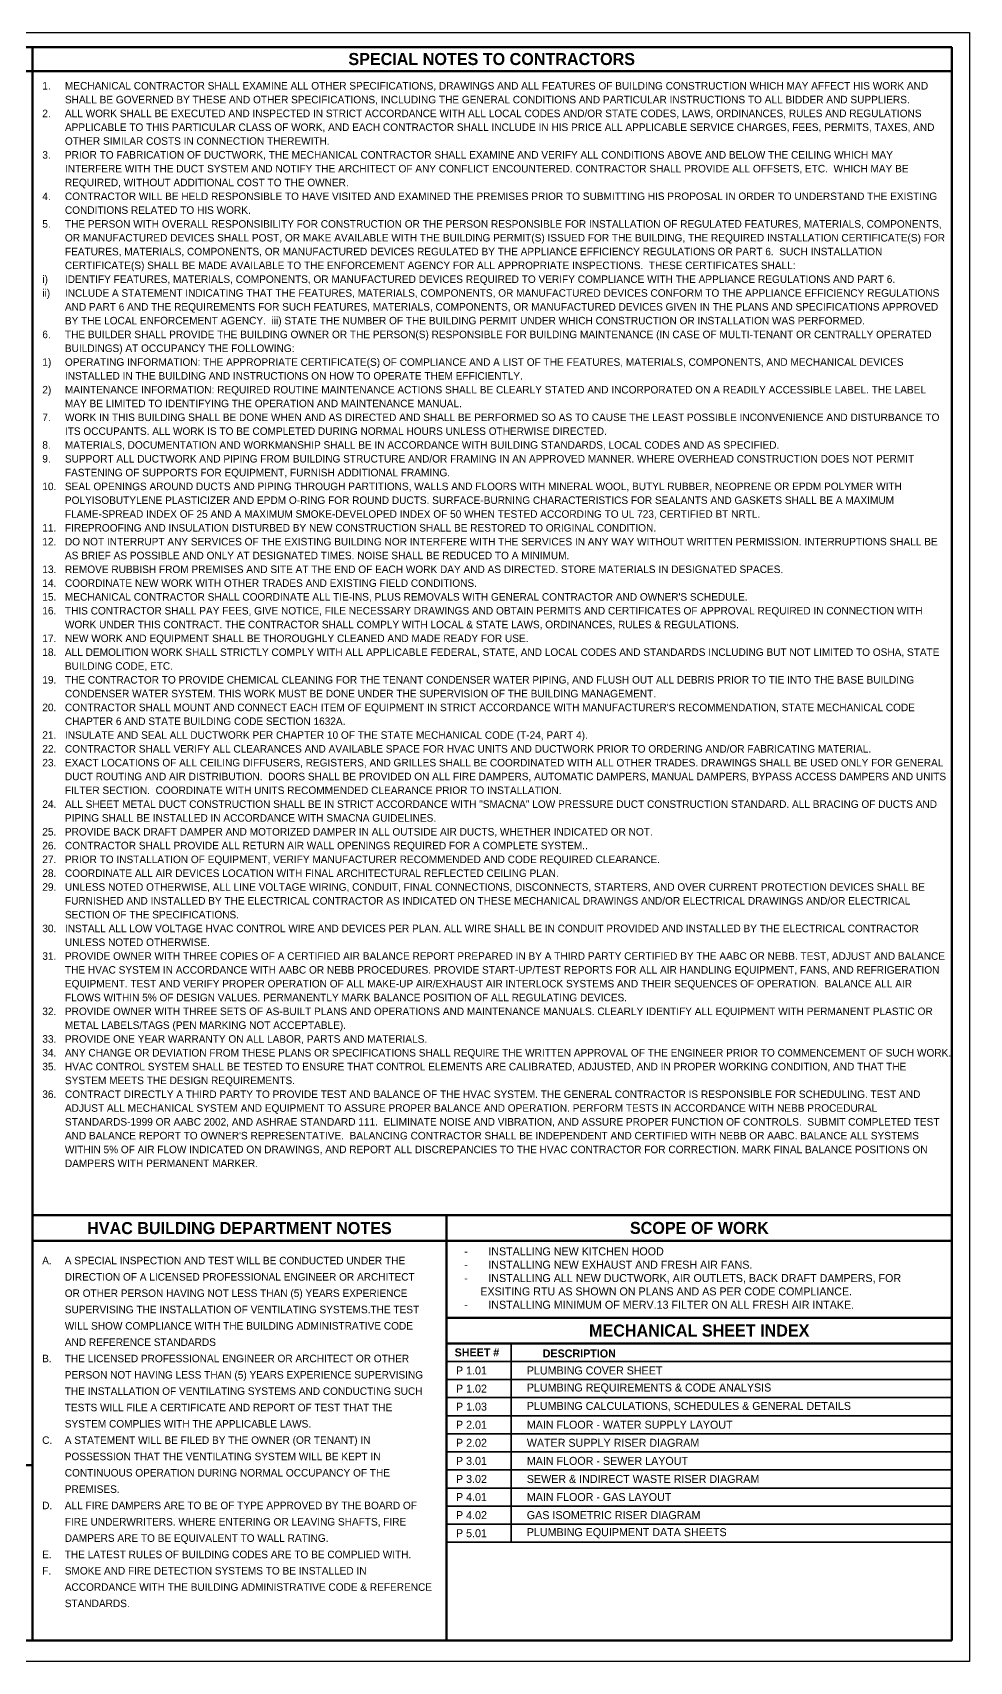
# Model space of a CAD drawing. Header units: inches. Extents: x 2025 to 34930, y -6955 to 4650.
# Drawn here: x 5882 to 6504, y 1024 to 2105 of the extents above; entities that cross this region are included whole.
import ezdxf

# ---------------------------------------------------------------- set-up
doc = ezdxf.new("R2010")
doc.units = ezdxf.units.IN
doc.header["$MEASUREMENT"] = 0
doc.layers.get('DEFPOINTS').update_dxf_attribs({"color": 104})
doc.layers.add('PDF-TEXT', color=7, linetype='Continuous', lineweight=35)
doc.styles.add('Century Gothic', font='GOTHIC.TTF', dxfattribs={"height": 5.3125})
doc.styles.add('Century Gothic_B', font='GOTHICB.TTF', dxfattribs={"height": 6.659722})
doc.styles.add('PDF Arial', font='arial.ttf')
doc.styles.add('PDF Arial Bold', font='arialbd.ttf')

msp = doc.modelspace()

# ---------------------------------------------------------------- linework, layer by layer
at = {"layer": 'DEFPOINTS', "color": 18, "true_color": 0x000000}
msp.add_lwpolyline([(5035.2, 2105.4), (6503.8, 2105.4), (6503.8, 1024.3), (5035.2, 1024.3)], close=True, dxfattribs=at)
at = {"layer": 'PDF-TEXT', "color": 42, "lineweight": 100}
for p, q in [((5045.7, 2095.8), (6492.1, 2095.8)), ((5882.1, 2095.8), (5882.1, 1038.2)), ((6492.1, 2095.8), (6492.1, 1038.2)), ((5045.7, 2079.8), (6492.1, 2079.8)), ((5882.1, 1320.5), (6492.1, 1320.5)), ((6156.9, 1038.2), (6156.9, 1320.5)), ((6492.1, 1303.5), (5882.1, 1303.5)), ((6156.9, 1252.4), (6492.1, 1252.4)), ((6492.1, 1235.4), (6156.9, 1235.4)), ((5882.1, 1154.5), (5578.2, 1154.5)), ((6492.1, 1038.2), (5045.7, 1038.2))]:
    msp.add_line(p, q, dxfattribs=at)
at = {"layer": 'PDF-TEXT'}
for p, q in [((6199.7, 1234.4), (6199.7, 1103.4)), ((6156.9, 1223.4), (6492.1, 1223.4)), ((6156.9, 1211.4), (6492.1, 1211.4)), ((6156.9, 1199.4), (6492.1, 1199.4)), ((6156.9, 1187.4), (6492.1, 1187.4)), ((6156.9, 1175.4), (6492.1, 1175.4)), ((6156.9, 1163.4), (6492.1, 1163.4)), ((6156.9, 1151.4), (6492.1, 1151.4)), ((6156.9, 1139.4), (6492.1, 1139.4)), ((6156.9, 1127.4), (6492.1, 1127.4)), ((6156.9, 1115.4), (6492.1, 1115.4)), ((6156.9, 1103.4), (6492.1, 1103.4))]:
    msp.add_line(p, q, dxfattribs=at)

# ---------------------------------------------------------------- texts
at = {"layer": 'PDF-TEXT', "color": 42, "char_height": 8, "attachment_point": 5, "style": 'Century Gothic_B'}
for s, insert, width in [('SPECIAL NOTES TO CONTRACTORS', (6186.8, 2087.8), 610.655), ('HVAC BUILDING DEPARTMENT NOTES', (6019.4, 1311.9), 275.044), ('SCOPE OF WORK', (6324.6, 1312), 334.782), ('MECHANICAL SHEET INDEX', (6324.5, 1243.9), 335.172)]:
    msp.add_mtext(s, dxfattribs=dict(at, insert=insert, width=width))
at = {"layer": 'PDF-TEXT'}
for s, insert, char_height, width, attachment_point, style in [('\\pxi-3,l3,sm1.1,t3;{\\fCentury Gothic|b0|i0|c0|p34;1.^IMECHANICAL CONTRACTOR SHALL EXAMINE ALL OTHER SPECIFICATIONS, DRAWINGS AND ALL FEATURES OF BUILDING CONSTRUCTION WHICH MAY AFFECT HIS WORK AND SHALL BE GOVERNED BY THESE AND OTHER SPECIFICATIONS, INCLUDING THE GENERAL CONDITIONS AND PARTICULAR INSTRUCTIONS TO ALL BIDDER AND SUPPLIERS.\\P2.^IALL WORK SHALL BE EXECUTED AND INSPECTED IN STRICT ACCORDANCE WITH ALL LOCAL CODES AND/OR STATE CODES, LAWS, ORDINANCES, RULES AND REGULATIONS APPLICABLE TO THIS PARTICULAR CLASS OF WORK, AND EACH CONTRACTOR SHALL INCLUDE IN HIS PRICE ALL APPLICABLE SERVICE CHARGES, FEES, PERMITS, TAXES, AND OTHER SIMILAR COSTS IN CONNECTION THEREWITH.\\P3.^IPRIOR TO FABRICATION OF DUCTWORK, THE MECHANICAL CONTRACTOR SHALL EXAMINE AND VERIFY ALL CONDITIONS ABOVE AND BELOW THE CEILING WHICH MAY INTERFERE WITH THE DUCT SYSTEM AND NOTIFY THE ARCHITECT OF ANY CONFLICT ENCOUNTERED. CONTRACTOR SHALL PROVIDE ALL OFFSETS, ETC.  WHICH MAY BE REQUIRED, WITHOUT ADDITIONAL COST TO THE OWNER.\\P4.^ICONTRACTOR WILL BE HELD RESPONSIBLE TO HAVE VISITED AND EXAMINED THE PREMISES PRIOR TO SUBMITTING HIS PROPOSAL IN ORDER TO UNDERSTAND THE EXISTING CONDITIONS RELATED TO HIS WORK.\\P5.^ITHE PERSON WITH OVERALL RESPONSIBILITY FOR CONSTRUCTION OR THE PERSON RESPONSIBLE FOR INSTALLATION OF REGULATED FEATURES, MATERIALS, COMPONENTS, OR MANUFACTURED DEVICES SHALL POST, OR MAKE AVAILABLE WITH THE BUILDING PERMIT(S) ISSUED FOR THE BUILDING, THE REQUIRED INSTALLATION CERTIFICATE(S) FOR FEATURES, MATERIALS, COMPONENTS, OR MANUFACTURED DEVICES REGULATED BY THE APPLIANCE EFFICIENCY REGULATIONS OR PART 6.  SUCH INSTALLATION CERTIFICATE(S) SHALL BE MADE AVAILABLE TO THE ENFORCEMENT AGENCY FOR ALL APPROPRIATE INSPECTIONS.  THESE CERTIFICATES SHALL:\\Pi)^IIDENTIFY FEATURES, MATERIALS, COMPONENTS, OR MANUFACTURED DEVICES REQUIRED TO VERIFY COMPLIANCE WITH THE APPLIANCE REGULATIONS AND PART 6.\\Pii)^IINCLUDE A STATEMENT INDICATING THAT THE FEATURES, MATERIALS, COMPONENTS, OR MANUFACTURED DEVICES CONFORM TO THE APPLIANCE EFFICIENCY REGULATIONS AND PART 6 AND THE REQUIREMENTS FOR SUCH FEATURES, MATERIALS, COMPONENTS, OR MANUFACTURED DEVICES GIVEN IN THE PLANS AND SPECIFICATIONS APPROVED BY THE LOCAL ENFORCEMENT AGENCY.  iii) STATE THE NUMBER OF THE BUILDING PERMIT UNDER WHICH CONSTRUCTION OR INSTALLATION WAS PERFORMED.\\P6.^ITHE BUILDER SHALL PROVIDE THE BUILDING OWNER OR THE PERSON(S) RESPONSIBLE FOR BUILDING MAINTENANCE (IN CASE OF MULTI-TENANT OR CENTRALLY OPERATED BUILDINGS) AT OCCUPANCY THE FOLLOWING:\\P1)^IOPERATING INFORMATION: THE APPROPRIATE CERTIFICATE(S) OF COMPLIANCE AND A LIST OF THE FEATURES, MATERIALS, COMPONENTS, AND MECHANICAL DEVICES INSTALLED IN THE BUILDING AND INSTRUCTIONS ON HOW TO OPERATE THEM EFFICIENTLY.\\P2)^IMAINTENANCE INFORMATION: REQUIRED ROUTINE MAINTENANCE ACTIONS SHALL BE CLEARLY STATED AND INCORPORATED ON A READILY ACCESSIBLE LABEL. THE LABEL MAY BE LIMITED TO IDENTIFYING THE OPERATION AND MAINTENANCE MANUAL.\\P7.^IWORK IN THIS BUILDING SHALL BE DONE WHEN AND AS DIRECTED AND SHALL BE PERFORMED SO AS TO CAUSE THE LEAST POSSIBLE INCONVENIENCE AND DISTURBANCE TO ITS OCCUPANTS. ALL WORK IS TO BE COMPLETED DURING NORMAL HOURS UNLESS OTHERWISE DIRECTED.\\P8.^IMATERIALS, DOCUMENTATION AND WORKMANSHIP SHALL BE IN ACCORDANCE WITH BUILDING STANDARDS, LOCAL CODES AND AS SPECIFIED.\\P9.^ISUPPORT ALL DUCTWORK AND PIPING FROM BUILDING STRUCTURE AND/OR FRAMING IN AN APPROVED MANNER. WHERE OVERHEAD CONSTRUCTION DOES NOT PERMIT FASTENING OF SUPPORTS FOR EQUIPMENT, FURNISH ADDITIONAL FRAMING.\\P10.^ISEAL OPENINGS AROUND DUCTS AND PIPING THROUGH PARTITIONS, WALLS AND FLOORS WITH MINERAL WOOL, BUTYL RUBBER, NEOPRENE OR EPDM POLYMER WITH POLYISOBUTYLENE PLASTICIZER AND EPDM O-RING FOR ROUND DUCTS. SURFACE-BURNING CHARACTERISTICS FOR SEALANTS AND GASKETS SHALL BE A MAXIMUM FLAME-SPREAD INDEX OF 25 AND A MAXIMUM SMOKE-DEVELOPED INDEX OF 50 WHEN TESTED ACCORDING TO UL 723, CERTIFIED BT NRTL.\\P11.^IFIREPROOFING AND INSULATION DISTURBED BY NEW CONSTRUCTION SHALL BE RESTORED TO ORIGINAL CONDITION.\\P12.^IDO NOT INTERRUPT ANY SERVICES OF THE EXISTING BUILDING NOR INTERFERE WITH THE SERVICES IN ANY WAY WITHOUT WRITTEN PERMISSION. INTERRUPTIONS SHALL BE AS BRIEF AS POSSIBLE AND ONLY AT DESIGNATED TIMES. NOISE SHALL BE REDUCED TO A MINIMUM.\\P13.^IREMOVE RUBBISH FROM PREMISES AND SITE AT THE END OF EACH WORK DAY AND AS DIRECTED. STORE MATERIALS IN DESIGNATED SPACES.\\P14.^ICOORDINATE NEW WORK WITH OTHER TRADES AND EXISTING FIELD CONDITIONS.\\P15.^IMECHANICAL CONTRACTOR SHALL COORDINATE ALL TIE-INS, PLUS REMOVALS WITH GENERAL CONTRACTOR AND OWNER\'S SCHEDULE.\\P16.^ITHIS CONTRACTOR SHALL PAY FEES, GIVE NOTICE, FILE NECESSARY DRAWINGS AND OBTAIN PERMITS AND CERTIFICATES OF APPROVAL REQUIRED IN CONNECTION WITH WORK UNDER THIS CONTRACT. THE CONTRACTOR SHALL COMPLY WITH LOCAL & STATE LAWS, ORDINANCES, RULES & REGULATIONS.\\P17.^INEW WORK AND EQUIPMENT SHALL BE THOROUGHLY CLEANED AND MADE READY FOR USE.\\P18.^IALL DEMOLITION WORK SHALL STRICTLY COMPLY WITH ALL APPLICABLE FEDERAL, STATE, AND LOCAL CODES AND STANDARDS INCLUDING BUT NOT LIMITED TO OSHA, STATE BUILDING CODE, ETC.\\P19.^ITHE CONTRACTOR TO PROVIDE CHEMICAL CLEANING FOR THE TENANT CONDENSER WATER PIPING, AND FLUSH OUT ALL DEBRIS PRIOR TO TIE INTO THE BASE BUILDING CONDENSER WATER SYSTEM. THIS WORK MUST BE DONE UNDER THE SUPERVISION OF THE BUILDING MANAGEMENT.\\P20.^ICONTRACTOR SHALL MOUNT AND CONNECT EACH ITEM OF EQUIPMENT IN STRICT ACCORDANCE WITH MANUFACTURER\'S RECOMMENDATION, STATE MECHANICAL CODE CHAPTER 6 AND STATE BUILDING CODE SECTION 1632A.\\P21.^IINSULATE AND SEAL ALL DUCTWORK PER CHAPTER 10 OF THE STATE MECHANICAL CODE (T-24, PART 4).\\P22.^ICONTRACTOR SHALL VERIFY ALL CLEARANCES AND AVAILABLE SPACE FOR HVAC UNITS AND DUCTWORK PRIOR TO ORDERING AND/OR FABRICATING MATERIAL.\\P23.^IEXACT LOCATIONS OF ALL CEILING DIFFUSERS, REGISTERS, AND GRILLES SHALL BE COORDINATED WITH ALL OTHER TRADES. DRAWINGS SHALL BE USED ONLY FOR GENERAL DUCT ROUTING AND AIR DISTRIBUTION.  DOORS SHALL BE PROVIDED ON ALL FIRE DAMPERS, AUTOMATIC DAMPERS, MANUAL DAMPERS, BYPASS ACCESS DAMPERS AND UNITS FILTER SECTION.  COORDINATE WITH UNITS RECOMMENDED CLEARANCE PRIOR TO INSTALLATION.\\P24.^IALL SHEET METAL DUCT CONSTRUCTION SHALL BE IN STRICT ACCORDANCE WITH "SMACNA" LOW PRESSURE DUCT CONSTRUCTION STANDARD. ALL BRACING OF DUCTS AND PIPING SHALL BE INSTALLED IN ACCORDANCE WITH SMACNA GUIDELINES.\\P25.^IPROVIDE BACK DRAFT DAMPER AND MOTORIZED DAMPER IN ALL OUTSIDE AIR DUCTS, WHETHER INDICATED OR NOT.\\P26.^ICONTRACTOR SHALL PROVIDE ALL RETURN AIR WALL OPENINGS REQUIRED FOR A COMPLETE SYSTEM..\\P27.^IPRIOR TO INSTALLATION OF EQUIPMENT, VERIFY MANUFACTURER RECOMMENDED AND CODE REQUIRED CLEARANCE.\\P28.^ICOORDINATE ALL AIR DEVICES LOCATION WITH FINAL ARCHITECTURAL REFLECTED CEILING PLAN.\\P29.^IUNLESS NOTED OTHERWISE, ALL LINE VOLTAGE WIRING, CONDUIT, FINAL CONNECTIONS, DISCONNECTS, STARTERS, AND OVER CURRENT PROTECTION DEVICES SHALL BE FURNISHED AND INSTALLED BY THE ELECTRICAL CONTRACTOR AS INDICATED ON THESE MECHANICAL DRAWINGS AND/OR ELECTRICAL DRAWINGS AND/OR ELECTRICAL SECTION OF THE SPECIFICATIONS.\\P30.^IINSTALL ALL LOW VOLTAGE HVAC CONTROL WIRE AND DEVICES PER PLAN. ALL WIRE SHALL BE IN CONDUIT PROVIDED AND INSTALLED BY THE ELECTRICAL CONTRACTOR UNLESS NOTED OTHERWISE.\\P31.^IPROVIDE OWNER WITH THREE COPIES OF A CERTIFIED AIR BALANCE REPORT PREPARED IN BY A THIRD PARTY CERTIFIED BY THE AABC OR NEBB. TEST, ADJUST AND BALANCE THE HVAC SYSTEM IN ACCORDANCE WITH AABC OR NEBB PROCEDURES. PROVIDE START-UP/TEST REPORTS FOR ALL AIR HANDLING EQUIPMENT, FANS, AND REFRIGERATION EQUIPMENT. TEST AND VERIFY PROPER OPERATION OF ALL MAKE-UP AIR/EXHAUST AIR INTERLOCK SYSTEMS AND THEIR SEQUENCES OF OPERATION.  BALANCE ALL AIR FLOWS WITHIN 5% OF DESIGN VALUES. PERMANENTLY MARK BALANCE POSITION OF ALL REGULATING DEVICES.\\P32.^IPROVIDE OWNER WITH THREE SETS OF AS-BUILT PLANS AND OPERATIONS AND MAINTENANCE MANUALS. CLEARLY IDENTIFY ALL EQUIPMENT WITH PERMANENT PLASTIC OR METAL LABELS/TAGS (PEN MARKING NOT ACCEPTABLE).\\P33.^IPROVIDE ONE YEAR WARRANTY ON ALL LABOR, PARTS AND MATERIALS.\\P34.^IANY CHANGE OR DEVIATION FROM THESE PLANS OR SPECIFICATIONS SHALL REQUIRE THE WRITTEN APPROVAL OF THE ENGINEER PRIOR TO COMMENCEMENT OF SUCH WORK. \\P35.^IHVAC CONTROL SYSTEM SHALL BE TESTED TO ENSURE THAT CONTROL ELEMENTS ARE CALIBRATED, ADJUSTED, AND IN PROPER WORKING CONDITION, AND THAT THE SYSTEM MEETS THE DESIGN REQUIREMENTS. \\P36.^ICONTRACT DIRECTLY A THIRD PARTY TO PROVIDE TEST AND BALANCE OF THE HVAC SYSTEM. THE GENERAL CONTRACTOR IS RESPONSIBLE FOR SCHEDULING. TEST AND ADJUST ALL MECHANICAL SYSTEM AND EQUIPMENT TO ASSURE PROPER BALANCE AND OPERATION. PERFORM TESTS IN ACCORDANCE WITH NEBB PROCEDURAL STANDARDS-1999 OR AABC 2002, AND ASHRAE STANDARD 111.  ELIMINATE NOISE AND VIBRATION, AND ASSURE PROPER FUNCTION OF CONTROLS.  SUBMIT COMPLETED TEST AND BALANCE REPORT TO OWNER\'S REPRESENTATIVE.  BALANCING CONTRACTOR SHALL BE INDEPENDENT AND CERTIFIED WITH NEBB OR AABC. BALANCE ALL SYSTEMS WITHIN 5% OF AIR FLOW INDICATED ON DRAWINGS, AND REPORT ALL DISCREPANCIES TO THE HVAC CONTRACTOR FOR CORRECTION. MARK FINAL BALANCE POSITIONS ON DAMPERS WITH PERMANENT MARKER. }', (5888.6, 2072.6), 5, 598.952, 1, 'PDF Arial'), ('\\pxi-3,l3,sm1.3,t3;{\\fCentury Gothic|b0|i0|c0|p34;A.^IA SPECIAL INSPECTION AND TEST WILL BE CONDUCTED UNDER THE DIRECTION OF A LICENSED PROFESSIONAL ENGINEER OR ARCHITECT OR OTHER PERSON HAVING NOT LESS THAN (5) YEARS EXPERIENCE SUPERVISING THE INSTALLATION OF VENTILATING SYSTEMS.THE TEST WILL SHOW COMPLIANCE WITH THE BUILDING ADMINISTRATIVE CODE AND REFERENCE STANDARDS\\PB.^ITHE LICENSED PROFESSIONAL ENGINEER OR ARCHITECT OR OTHER PERSON NOT HAVING LESS THAN (5) YEARS EXPERIENCE SUPERVISING THE INSTALLATION OF VENTILATING SYSTEMS AND CONDUCTING SUCH TESTS WILL FILE A CERTIFICATE AND REPORT OF TEST THAT THE SYSTEM COMPLIES WITH THE APPLICABLE LAWS.\\PC.^IA STATEMENT WILL BE FILED BY THE OWNER (OR TENANT) IN POSSESSION THAT THE VENTILATING SYSTEM WILL BE KEPT IN CONTINUOUS OPERATION DURING NORMAL OCCUPANCY OF THE PREMISES.\\PD.^IALL FIRE DAMPERS ARE TO BE OF TYPE APPROVED BY THE BOARD OF FIRE UNDERWRITERS. WHERE ENTERING OR LEAVING SHAFTS, FIRE DAMPERS ARE TO BE EQUIVALENT TO WALL RATING.\\PE.^ITHE LATEST RULES OF BUILDING CODES ARE TO BE COMPLIED WITH.\\PF.^ISMOKE AND FIRE DETECTION SYSTEMS TO BE INSTALLED IN ACCORDANCE WITH THE BUILDING ADMINISTRATIVE CODE & REFERENCE STANDARDS.}', (5888.5, 1292.9), 5, 258.15, 1, 'PDF Arial'), ('\\pxi1;{\\fCentury Gothic|b1|i0|c0|p34;SHEET #}', (6156.9, 1229.4), 5.312, 42.761, 4, 'PDF Arial'), ('\\pxi-2,l2;{\\fCentury Gothic|b1|i0|c0|p34;^IDESCRIPTION}', (6199.4, 1228.7), 5.312, 292.723, 4, 'PDF Arial Bold')]:
    msp.add_mtext(s, dxfattribs=dict(at, insert=insert, char_height=char_height, width=width, attachment_point=attachment_point, style=style))
at = {"layer": 'PDF-TEXT', "color": 6}
for s, insert, char_height, width, attachment_point, style in [('\\P\\pxi-2,l3,t4;-^IINSTALLING NEW KITCHEN HOOD\\P-^IINSTALLING NEW EXHAUST AND FRESH AIR FANS.\\P-^IINSTALLING ALL NEW DUCTWORK, AIR OUTLETS, BACK DRAFT DAMPERS, FOR EXSITING RTU AS SHOWN ON PLANS AND AS PER CODE COMPLIANCE.\\P-^IINSTALLING MINIMUM OF MERV.13 FILTER ON ALL FRESH AIR INTAKE.', (6163.3, 1308), 5.3125, 325.779, 1, 'Century Gothic'), ('{\\fCentury Gothic|b0|i0|c0|p34;P 1.01}', (6163.1, 1217.4), 5.312, 42.761, 4, 'PDF Arial'), ('\\pxi-2,l2;{\\fCentury Gothic|b0|i0|c0|p34;PLUMBING COVER SHEET}', (6210.1, 1217.4), 5.312, 282.042, 4, 'PDF Arial'), ('{\\fCentury Gothic|b0|i0|c0|p34;P 1.02}', (6163.1, 1205.4), 5.312, 42.761, 4, 'PDF Arial'), ('\\pxi-2,l2;{\\fCentury Gothic|b0|i0|c0|p34;PLUMBING REQUIREMENTS & CODE ANALYSIS}', (6210.1, 1205.4), 5.312, 282.042, 4, 'PDF Arial'), ('{\\fCentury Gothic|b0|i0|c0|p34;P 1.03}', (6163.1, 1193.4), 5.312, 42.761, 4, 'PDF Arial'), ('{\\fCentury Gothic|b0|i0|c0|p34;PLUMBING CALCULATIONS, SCHEDULES & GENERAL DETAILS}', (6210.1, 1193.4), 5.312, 282.042, 4, 'PDF Arial'), ('{\\fCentury Gothic|b0|i0|c0|p34;P 2.01}', (6163.1, 1181.4), 5.312, 42.761, 4, 'PDF Arial'), ('\\pxi-2,l2;{\\fCentury Gothic|b0|i0|c0|p34;MAIN FLOOR - WATER SUPPLY LAYOUT}', (6210.1, 1181.4), 5.312, 282.042, 4, 'PDF Arial'), ('{\\fCentury Gothic|b0|i0|c0|p34;P 2.02}', (6163.1, 1169.4), 5.312, 42.761, 4, 'PDF Arial'), ('{\\fCentury Gothic|b0|i0|c0|p34;WATER SUPPLY RISER DIAGRAM}', (6210.1, 1169.4), 5.312, 282.042, 4, 'PDF Arial'), ('{\\fCentury Gothic|b0|i0|c0|p34;P 3.01}', (6163.1, 1157.4), 5.312, 42.761, 4, 'PDF Arial'), ('{\\fCentury Gothic|b0|i0|c0|p34;MAIN FLOOR - SEWER LAYOUT}', (6210.1, 1157.4), 5.312, 282.042, 4, 'PDF Arial'), ('{\\fCentury Gothic|b0|i0|c0|p34;P 3.02}', (6163.1, 1145.4), 5.312, 42.761, 4, 'PDF Arial'), ('{\\fCentury Gothic|b0|i0|c0|p34;SEWER & INDIRECT WASTE RISER DIAGRAM}', (6210.1, 1145.4), 5.312, 282.042, 4, 'PDF Arial'), ('{\\fCentury Gothic|b0|i0|c0|p34;P 4.01}', (6163.1, 1133.4), 5.312, 42.761, 4, 'PDF Arial'), ('{\\fCentury Gothic|b0|i0|c0|p34;MAIN FLOOR - GAS LAYOUT}', (6210.1, 1133.4), 5.312, 282.042, 4, 'PDF Arial'), ('{\\fCentury Gothic|b0|i0|c0|p34;P 4.02}', (6163.1, 1121.4), 5.312, 42.761, 4, 'PDF Arial'), ('{\\fCentury Gothic|b0|i0|c0|p34;GAS ISOMETRIC RISER DIAGRAM}', (6210.1, 1121.4), 5.312, 282.042, 4, 'PDF Arial'), ('{\\fCentury Gothic|b0|i0|c0|p34;P 5.01}', (6163.1, 1109.4), 5.312, 37.407, 4, 'PDF Arial'), ('{\\fCentury Gothic|b0|i0|c0|p34;PLUMBING EQUIPMENT DATA SHEETS}', (6210.1, 1109.4), 5.312, 282.042, 4, 'PDF Arial')]:
    msp.add_mtext(s, dxfattribs=dict(at, insert=insert, char_height=char_height, width=width, attachment_point=attachment_point, style=style))

doc.saveas('drawing.dxf')
